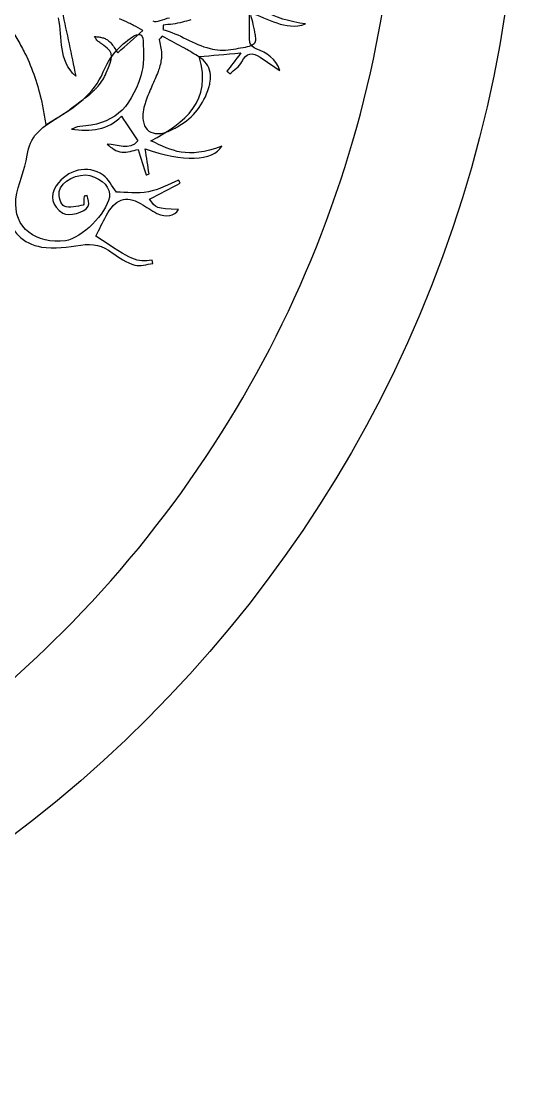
# Model space of a CAD drawing. Extents: x 0 to 430, y 0 to 430.
# Drawn here: x 345.6 to 429.9, y 0.1 to 180.9 of the extents above; entities that cross this region are included whole.
import ezdxf

# ---------------------------------------------------------------- set-up
doc = ezdxf.new("R2010")
doc.units = 0
doc.layers.add('Calque_1', color=7, linetype='CONTINUOUS')

msp = doc.modelspace()

# ---------------------------------------------------------------- linework, layer by layer
at = {"layer": 'Calque_1', "color": 7}
for points in [[(369.54711, 180.28181), (369.54711, 180.28129)], [(369.39711, 178.4388), (369.39571, 178.43877)], [(385.02545, 177.28152), (385.02545, 177.28203)], [(377.54805, 171.87952), (377.54805, 171.88003)], [(358.54264, 169.98916), (358.54264, 169.98968)], [(366.49547, 167.08391), (366.49547, 167.08339)], [(367.79468, 139.99871), (367.66585, 140.58778)]]:
    msp.add_lwpolyline(points, dxfattribs=at)
for points in [[(429.85545, 215.00007), (429.85545, 96.33865), (333.66142, 0.14454), (215, 0.14453)], [(352.43947, 77.58643), (388.89064, 114.03046), (409.36881, 163.4591), (409.36881, 214.99871)], [(393.64325, 180.50699), (388.30005, 181.29571), (383.76925, 183.21498), (381.69015, 188.30908)], [(354.75938, 171.68957), (351.7467, 174.34116), (352.57273, 178.0717), (351.83295, 181.54736)], [(352.47838, 182.59898), (353.25601, 178.88048), (353.99246, 175.35775), (354.75938, 171.68957)], [(363.75161, 180.66626), (363.22009, 180.91779), (362.68558, 181.15025), (362.14654, 181.36182)], [(367.82163, 181.03207), (368.39385, 180.66123), (369.64776, 181.38799), (370.60648, 181.54935)], [(372.80376, 180.80323), (371.74709, 180.52154), (370.63468, 180.44754), (369.54711, 180.28181)], [(374.23311, 181.20578), (373.75901, 181.05844), (373.27805, 180.92968), (372.80376, 180.80323)], [(384.21495, 177.40109), (384.09095, 179.04743), (384.16295, 180.70827), (384.16295, 182.42435)], [(384.16295, 182.42435), (387.39055, 181.50027), (390.07205, 179.319), (393.64325, 180.50699)], [(384.79455, 180.42964), (384.69295, 180.94016), (384.55305, 181.44276), (384.39045, 181.94066)], [(361.88556, 175.64331), (363.28954, 176.89002), (364.65868, 178.10593), (366.1313, 179.41362)], [(364.5469, 180.27455), (364.28218, 180.40955), (364.01744, 180.54047), (363.75161, 180.66626)], [(364.37666, 178.33229), (365.34001, 178.97359), (366.16132, 179.00094), (366.17292, 177.64831)], [(366.1313, 179.41362), (365.60356, 179.71713), (365.07598, 180.00471), (364.5469, 180.27455)], [(369.54711, 180.28129), (369.53911, 180.04446), (369.53101, 179.80809), (369.52331, 179.57126)], [(369.52331, 179.57126), (372.29542, 178.84476), (374.66665, 177.0522), (377.47635, 176.3637)], [(385.13045, 178.8008), (385.04945, 179.23812), (384.92555, 179.77155), (384.79455, 180.42964)], [(344.28718, 178.88112), (344.75353, 178.14982), (345.18621, 177.41229), (345.58734, 176.66679)], [(357.92147, 178.36691), (358.04672, 178.36891), (358.16935, 178.36611), (358.28939, 178.35991)], [(358.20827, 177.92456), (358.11197, 178.07078), (358.02362, 178.22954), (357.92147, 178.36691)], [(358.44857, 177.62949), (358.35797, 177.71169), (358.28064, 177.81478), (358.20827, 177.92456)], [(358.28939, 178.35991), (358.40957, 178.35391), (358.52665, 178.34341), (358.64132, 178.32891)], [(358.54367, 177.55459), (358.51017, 177.57679), (358.47867, 177.60219), (358.44857, 177.62949)], [(359.0563, 177.20629), (358.89789, 177.31668), (358.72729, 177.43264), (358.54367, 177.55459)], [(358.64132, 178.32891), (358.7558, 178.31441), (358.8674, 178.29581), (358.97617, 178.27311)], [(358.97617, 178.27311), (359.08494, 178.25041), (359.19072, 178.22341), (359.29349, 178.19251)], [(359.49503, 176.88951), (359.36068, 176.99042), (359.21468, 177.09592), (359.0563, 177.20629)], [(359.29349, 178.19251), (359.39641, 178.16161), (359.496, 178.12681), (359.59268, 178.0876)], [(359.40763, 172.40134), (360.44045, 174.91926), (362.13474, 176.83991), (364.37666, 178.33229)], [(359.59268, 178.0876), (359.68938, 178.0484), (359.78262, 178.0049), (359.87277, 177.95738)], [(359.87277, 177.95738), (359.96287, 177.90978), (360.04932, 177.85778), (360.13269, 177.80183)], [(360.13269, 177.80183), (360.21609, 177.74593), (360.2956, 177.68589), (360.37196, 177.62148)], [(360.37196, 177.62148), (360.60696, 177.42314), (360.81061, 177.18732), (360.99881, 176.93574)], [(366.17292, 177.64831), (366.18982, 175.67461), (366.37204, 173.57046), (365.78342, 171.74799)], [(369.39571, 178.43877), (369.23048, 178.2621), (369.06485, 178.08576), (368.89962, 177.90909)], [(368.89962, 177.90909), (369.0226, 177.11127), (369.24855, 176.30959), (369.28202, 175.51492)], [(372.72146, 176.64563), (371.61619, 177.24756), (370.49317, 177.82362), (369.39711, 178.4388)], [(382.63575, 176.45052), (383.89725, 176.66783), (384.59475, 176.85462), (384.93945, 177.18742)], [(385.30525, 176.29979), (384.85085, 176.47946), (384.24495, 176.99962), (384.21495, 177.40109)], [(384.93945, 177.18742), (384.97045, 177.21762), (384.99945, 177.24882), (385.02545, 177.28152)], [(385.02545, 177.28203), (385.05145, 177.31483), (385.07345, 177.34873), (385.09445, 177.38435)], [(385.09445, 177.38435), (385.11445, 177.41995), (385.13245, 177.45725), (385.14745, 177.49597)], [(385.19645, 178.39463), (385.18045, 178.52012), (385.15745, 178.65502), (385.13045, 178.8008)], [(385.14745, 177.49597), (385.16245, 177.53467), (385.17545, 177.57487), (385.18645, 177.6169)], [(385.18645, 177.6169), (385.23945, 177.82709), (385.23545, 178.0809), (385.19645, 178.39463)], [(345.58734, 176.66679), (345.78792, 176.29404), (345.98057, 175.91906), (346.16561, 175.54231)], [(346.16561, 175.54231), (347.46091, 172.90509), (348.38237, 170.16626), (349.01917, 167.2746)], [(359.9353, 172.25207), (360.96469, 174.88814), (361.3777, 175.47572), (359.49503, 176.88951)], [(360.99881, 176.93574), (361.18701, 176.68412), (361.35962, 176.41663), (361.53313, 176.15439)], [(361.53313, 176.15439), (361.64881, 175.97955), (361.76451, 175.80712), (361.88556, 175.64331)], [(369.28202, 175.51492), (369.28702, 175.4014), (369.28802, 175.28811), (369.28502, 175.17489)], [(373.5462, 176.18829), (373.27283, 176.34297), (372.99779, 176.49514), (372.72146, 176.64563)], [(375.93882, 174.69898), (375.17034, 175.23668), (374.36635, 175.72431), (373.5462, 176.18829)], [(375.66426, 174.99529), (377.78005, 175.17797), (379.98085, 175.36777), (382.69025, 175.60186)], [(377.47635, 176.3637), (378.57545, 176.09441), (379.74205, 175.99412), (381.02545, 176.19265)], [(382.69025, 175.60186), (381.70885, 174.30858), (381.02685, 173.41048), (380.34495, 172.51182)], [(381.02545, 176.19265), (381.64355, 176.28835), (382.17705, 176.37148), (382.63575, 176.45052)], [(382.85245, 174.10593), (383.66095, 175.70305), (384.64765, 175.75502), (385.95595, 174.88863)], [(389.26075, 172.64063), (388.63135, 174.69993), (387.07825, 175.59913), (385.30525, 176.29979)], [(367.46345, 160.75304), (373.28425, 163.80205), (377.87055, 167.50797), (375.66426, 174.99529)], [(369.22502, 174.48604), (369.17782, 174.14055), (369.10625, 173.79459), (369.01573, 173.45458)], [(369.26432, 174.83124), (369.25432, 174.71631), (369.24082, 174.60121), (369.22502, 174.48604)], [(369.28502, 175.17489), (369.28102, 175.06061), (369.27442, 174.94618), (369.26432, 174.83124)], [(377.54805, 171.88003), (377.46305, 172.99431), (376.96252, 173.98264), (375.93882, 174.69898)], [(380.84825, 172.08301), (381.53235, 172.7492), (382.44425, 173.29999), (382.85245, 174.10593)], [(385.95595, 174.88863), (387.06645, 174.15325), (388.15975, 173.39106), (389.26075, 172.64063)], [(351.29166, 164.41246), (354.61533, 166.42034), (357.84688, 168.59642), (359.40763, 172.40134)], [(358.54264, 169.98968), (359.11205, 170.64378), (359.59491, 171.38036), (359.9353, 172.25207)], [(368.69379, 172.45723), (368.37634, 171.61738), (368.0036, 170.7976), (367.63805, 169.97573)], [(369.01573, 173.45458), (368.92523, 173.11458), (368.81587, 172.78038), (368.69379, 172.45723)], [(377.45805, 170.492), (377.55005, 170.9683), (377.58195, 171.43396), (377.54805, 171.87952)], [(380.34495, 172.51182), (380.51265, 172.36907), (380.68055, 172.22604), (380.84825, 172.08301)], [(365.78342, 171.74799), (363.92062, 165.97895), (360.98348, 163.45829), (355.43866, 163.19821)], [(358.19122, 169.60675), (358.3115, 169.73126), (358.42884, 169.85844), (358.54264, 169.98916)], [(367.63805, 169.97573), (367.27247, 169.15382), (366.91388, 168.32975), (366.62467, 167.48182)], [(377.27675, 169.77008), (377.31375, 169.89129), (377.34775, 170.01254), (377.37805, 170.13285)], [(377.37805, 170.13285), (377.40805, 170.25316), (377.43505, 170.37289), (377.45805, 170.492)], [(354.95214, 166.96196), (355.65225, 167.48488), (356.36668, 167.99811), (357.03885, 168.55256)], [(357.03885, 168.55256), (357.17318, 168.66337), (357.30568, 168.77598), (357.43623, 168.89052)], [(357.43623, 168.89052), (357.56688, 169.00515), (357.69581, 169.12169), (357.82175, 169.24089)], [(357.82175, 169.24089), (357.9477, 169.36009), (358.07089, 169.48216), (358.19122, 169.60675)], [(372.21449, 163.25937), (374.68655, 164.72205), (376.378, 166.85457), (377.27675, 169.77008)], [(349.01917, 167.2746), (349.11017, 166.8615), (349.19536, 166.44558), (349.27497, 166.0261)], [(354.12275, 166.32634), (354.39466, 166.54199), (354.67223, 166.75284), (354.95214, 166.96196)], [(366.49547, 167.08339), (366.20388, 166.1396), (366.00038, 165.10225), (366.14924, 164.18073)], [(366.62467, 167.48182), (366.58017, 167.35144), (366.53717, 167.21874), (366.49547, 167.08391)], [(349.27497, 166.0261), (349.35457, 165.60661), (349.4284, 165.18361), (349.49719, 164.75744)], [(349.49719, 164.75744), (349.56599, 164.33127), (349.62938, 163.90178), (349.68788, 163.46863)], [(349.68788, 163.46863), (350.94621, 164.26917), (352.09061, 164.90421), (353.12487, 165.6008)], [(353.12487, 165.6008), (353.4696, 165.83296), (353.80228, 166.07221), (354.12275, 166.32634)], [(354.01738, 162.71361), (357.25328, 162.26428), (360.24437, 162.57058), (362.48462, 164.89761)], [(362.48462, 164.89761), (363.49311, 163.40441), (364.38431, 162.08516), (365.29352, 160.73883)], [(346.55184, 158.30212), (346.93588, 161.44085), (348.89332, 162.96357), (351.29166, 164.41246)], [(355.43866, 163.19821), (354.95831, 163.17581), (354.49087, 162.88152), (354.01738, 162.71361)], [(366.14924, 164.18073), (366.36175, 162.86512), (367.15495, 162.14981), (368.22355, 162.00463)], [(370.37844, 162.35193), (371.03194, 162.61956), (371.64403, 162.92179), (372.21449, 163.25937)], [(368.22355, 162.00463), (368.43728, 161.97553), (368.66201, 161.96913), (368.89532, 161.98553)], [(368.89532, 161.98553), (369.24531, 162.01013), (369.61465, 162.08513), (369.99501, 162.21035)], [(369.99501, 162.21035), (370.12177, 162.25205), (370.24951, 162.29915), (370.37844, 162.35193)], [(365.29352, 160.73883), (363.78143, 158.92839), (361.89976, 160.17418), (360.05892, 160.16918)], [(360.05892, 160.16918), (360.83627, 159.53058), (361.65854, 158.91938), (362.53714, 158.82338)], [(362.53714, 158.82338), (363.46054, 158.72246), (364.43818, 159.11436), (365.32085, 159.27764)], [(365.32085, 159.27764), (365.7785, 157.80193), (366.21588, 156.39188), (366.653, 154.98181)], [(366.51291, 159.41573), (372.87775, 157.09144), (377.97345, 157.3135), (379.48885, 159.83033)], [(367.17788, 155.15247), (366.96561, 156.51385), (366.75339, 157.87495), (366.51291, 159.41573)], [(379.48885, 159.83033), (373.52518, 157.63537), (371.1184, 159.07251), (367.46345, 160.75304)], [(344.64258, 150.9603), (344.8934, 153.44596), (346.24741, 155.81374), (346.55184, 158.30212)], [(359.41966, 154.94654), (356.80907, 156.78513), (353.3434, 155.90534), (351.46613, 153.13253)], [(351.96209, 152.18739), (352.24136, 153.94642), (355.24226, 155.36525), (357.16026, 154.87624)], [(357.16026, 154.87624), (359.30722, 154.329), (360.73237, 152.7401), (360.44651, 151.21219)], [(361.64619, 152.05422), (360.8486, 153.12325), (360.32644, 154.30765), (359.41966, 154.94654)], [(366.653, 154.98181), (366.82802, 155.03871), (367.00307, 155.09557), (367.17788, 155.15247)], [(372.16549, 154.08261), (370.46382, 153.40658), (368.81303, 152.45624), (367.04691, 152.12972)], [(372.44669, 153.59938), (372.35289, 153.76046), (372.25929, 153.92156), (372.16549, 154.08261)], [(351.46613, 153.13253), (350.30905, 151.42385), (350.71723, 149.75235), (352.59828, 148.4946)], [(352.81082, 149.70229), (352.26075, 149.91999), (351.83406, 151.38173), (351.96209, 152.18739)], [(367.04691, 152.12972), (365.21145, 151.7903), (363.26446, 152.05422), (361.64619, 152.05422)], [(367.25064, 150.88457), (368.97634, 151.78621), (370.71166, 152.69281), (372.44669, 153.59938)], [(353.01079, 143.85696), (348.17003, 143.24736), (344.13135, 145.89189), (344.64258, 150.9603)], [(360.44651, 151.21219), (359.9361, 148.48587), (355.77077, 144.20427), (353.01079, 143.85696)], [(356.17884, 151.39049), (356.13344, 150.86431), (356.16884, 149.90683), (356.02921, 149.88033)], [(356.70131, 151.49521), (356.52703, 151.46021), (356.35306, 151.42521), (356.17884, 151.39049)], [(356.87858, 149.70885), (357.10117, 150.16748), (356.77681, 150.89164), (356.70131, 151.49521)], [(359.89724, 148.06226), (361.4433, 150.92751), (363.25133, 151.56772), (365.73828, 150.14069)], [(365.73828, 150.14069), (366.6675, 149.6074), (367.52414, 148.93274), (368.48725, 148.47739)], [(372.1707, 149.15917), (368.32729, 149.31614), (368.32729, 149.31614), (367.25064, 150.88457)], [(343.13842, 148.6404), (343.70492, 145.42235), (345.82617, 143.34119), (348.95486, 142.79422)], [(352.59828, 148.4946), (353.48347, 147.90307), (356.34513, 148.61057), (356.87858, 149.70885)], [(356.02921, 149.88033), (354.95969, 149.67899), (353.72959, 149.33883), (352.81082, 149.70229)], [(368.48725, 148.47739), (370.10007, 147.71465), (371.42148, 148.01331), (372.1707, 149.15917)], [(358.17644, 144.6413), (358.75059, 145.78745), (359.29272, 146.9418), (359.89724, 148.06226)], [(367.66585, 140.58778), (365.06786, 140.16582), (364.36925, 140.46498), (358.17644, 144.6413)], [(348.95486, 142.79422), (351.10183, 142.41901), (353.42982, 142.78822), (355.63398, 143.11582)], [(355.63398, 143.11582), (357.64389, 143.41448), (359.29602, 143.04912), (360.91588, 141.83349)], [(360.91588, 141.83349), (362.07373, 140.96436), (363.37304, 140.16008), (364.73663, 139.73288)], [(364.73663, 139.73288), (365.63954, 139.45012), (366.76733, 139.88494), (367.79468, 139.99871)], [(303.27089, 41.83358), (321.29685, 51.05616), (337.90106, 63.05094), (352.43947, 77.58643)]]:
    msp.add_open_spline(points, degree=3, dxfattribs=at)

doc.saveas('drawing.dxf')
